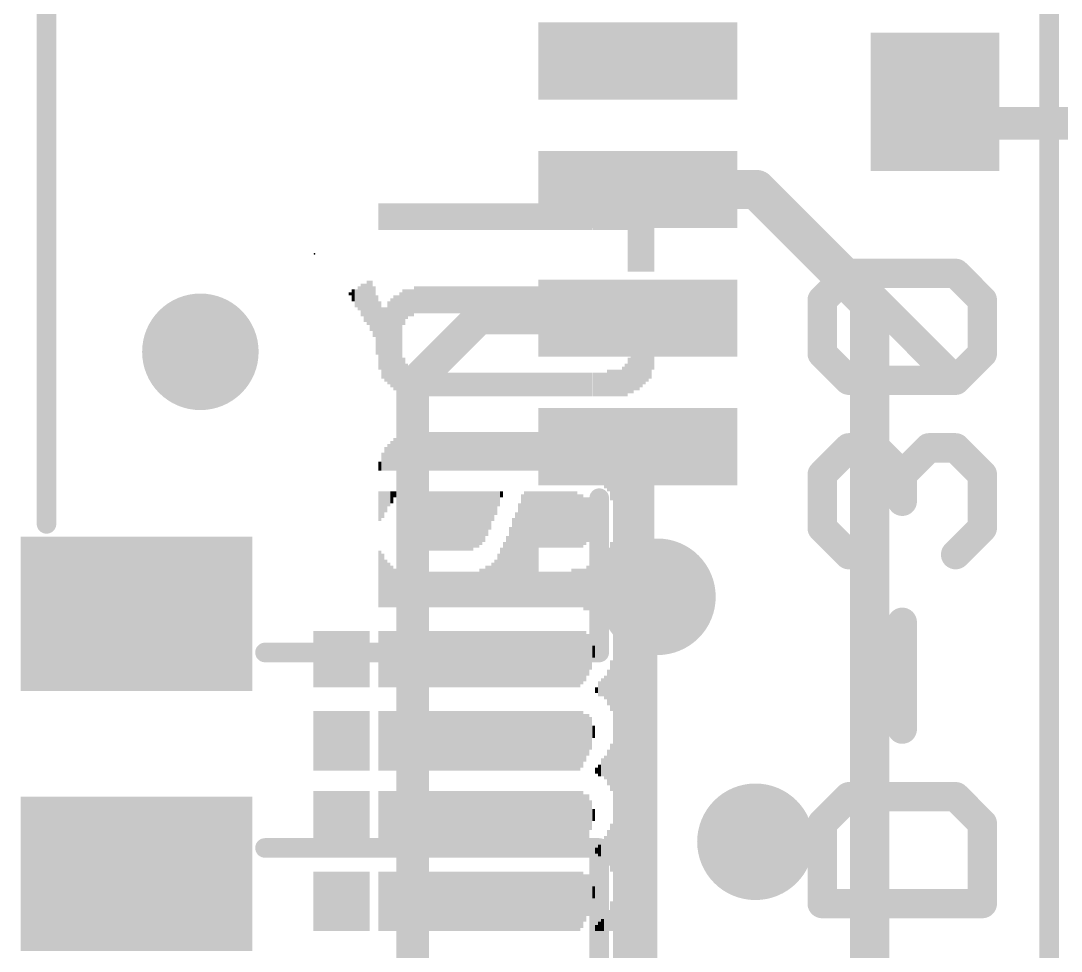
# Model space of a CAD drawing. Extents: x -8.1 to 51, y -8.2 to 25.5.
# Drawn here: x 0.38 to 8.47, y 11.09 to 18.32 of the extents above; entities that cross this region are included whole.
import ezdxf

# ---------------------------------------------------------------- set-up
doc = ezdxf.new("R2010")
doc.units = 0
for name, color, linetype in [('1', 12, 'CONTINUOUS'), ('16', 5, 'CONTINUOUS'), ('18', 110, 'CONTINUOUS'), ('21', 40, 'CONTINUOUS'), ('22', 6, 'CONTINUOUS'), ('23', 40, 'CONTINUOUS')]:
    doc.layers.add(name, color=color, linetype=linetype)

# ---------------------------------------------------------------- blocks, each defined once
blk = doc.blocks.new('RECT')
blk.add_solid([(-0.5, -0.5), (0.5, -0.5), (-0.5, 0.5), (0.5, 0.5)])
blk = doc.blocks.new('ROUNDV')
at = {"const_width": 0.5}
blk.add_lwpolyline([(0, -0.25, 1), (0, 0.25, 1), (0, -0.25)], format="xyb", dxfattribs=at)

msp = doc.modelspace()

# ---------------------------------------------------------------- linework, layer by layer
at = {"layer": '1'}
for points, const_width in [([(7.659, 17.526), (7.493, 17.692)], 0.254), ([(9.017, 17.526), (7.659, 17.526)], 0.254), ([(5.181, 17.01), (6.104, 17.01)], 0.3048), ([(6.104, 17.01), (6.985, 16.129)], 0.3048), ([(6.985, 16.129), (6.985, 9.39)], 0.3048), ([(3.945, 16.01), (3.429, 15.494)], 0.254), ([(5.181, 16.01), (3.945, 16.01)], 0.254), ([(3.429, 15.494), (3.429, 9.144)], 0.254), ([(5.181, 15.01), (5.181, 13.996)], 0.254), ([(5.181, 13.996), (5.334, 13.843)], 0.254)]:
    msp.add_lwpolyline(points, dxfattribs=dict(at, const_width=const_width))
for points, const_width in [([(7.5379, 17.7369, 1), (7.4481, 17.6471)], 0.127), ([(7.659, 17.5895, 1), (7.659, 17.4625)], 0.127), ([(7.6141, 17.4811, 1), (7.7039, 17.5709)], 0.127), ([(5.181, 17.0862, 1), (5.181, 16.9338)], 0.1524), ([(6.1579, 17.0639, 1), (6.0501, 16.9561)], 0.1524), ([(6.104, 16.9338, 1), (6.104, 17.0862)], 0.1524), ([(7.0612, 16.129, 1), (6.9088, 16.129)], 0.1524), ([(6.9311, 16.0751, 1), (7.0389, 16.1829)], 0.1524), ([(3.945, 16.0735, 1), (3.945, 15.9465)], 0.127), ([(3.9899, 15.9651, 1), (3.9001, 16.0549)], 0.127), ([(5.181, 15.9465, 1), (5.181, 16.0735)], 0.127), ([(3.4925, 15.494, 1), (3.3655, 15.494)], 0.127), ([(3.3841, 15.5389, 1), (3.4739, 15.4491)], 0.127), ([(5.2445, 15.01, 1), (5.1175, 15.01)], 0.127), ([(5.2259, 14.0409, 1), (5.1361, 13.9511)], 0.127), ([(5.1175, 13.996, 1), (5.2445, 13.996)], 0.127), ([(5.2891, 13.7981, 1), (5.3789, 13.8879)], 0.127)]:
    msp.add_lwpolyline(points, format="xyb", dxfattribs=dict(at, const_width=const_width))
at = {"layer": '16', "const_width": 0.254}
for points in [[(5.334, 13.843), (5.207, 13.716)], [(5.207, 13.716), (5.207, 6.223)]]:
    msp.add_lwpolyline(points, dxfattribs=at)
at = {"layer": '16', "const_width": 0.127}
for points in [[(5.3789, 13.7981, 1), (5.2891, 13.8879)], [(5.2705, 13.716, 1), (5.1435, 13.716)], [(5.1621, 13.7609, 1), (5.2519, 13.6711)]]:
    msp.add_lwpolyline(points, format="xyb", dxfattribs=at)
at = {"layer": '21'}
for points, const_width in [([(8.382, 1.143), (8.382, 24.143)], 0.1524), ([(0.581, 18.61), (0.581, 14.41)], 0.1524), ([(6.6156, 16.1501), (6.8232, 16.3577)], 0.2286), ([(6.8232, 16.3577), (7.6537, 16.3577)], 0.2286), ([(7.6537, 15.5273), (6.8232, 16.3577)], 0.2286), ([(7.6537, 16.3577), (7.8613, 16.1501)], 0.2286), ([(6.6156, 15.7349), (6.6156, 16.1501)], 0.2286), ([(7.8613, 16.1501), (7.8613, 15.7349)], 0.2286), ([(6.8232, 15.5273), (6.6156, 15.7349)], 0.2286), ([(7.8613, 15.7349), (7.6537, 15.5273)], 0.2286), ([(7.6537, 15.5273), (6.8232, 15.5273)], 0.2286), ([(6.6156, 14.7936), (6.8232, 15.0012)], 0.2286), ([(6.8232, 15.0012), (7.0309, 15.0012)], 0.2286), ([(7.0309, 15.0012), (7.2385, 14.7936)], 0.2286), ([(7.2385, 14.7936), (7.4461, 15.0012)], 0.2286), ([(7.4461, 15.0012), (7.6537, 15.0012)], 0.2286), ([(7.6537, 15.0012), (7.8613, 14.7936)], 0.2286), ([(6.6156, 14.3784), (6.6156, 14.7936)], 0.2286), ([(7.2385, 14.7936), (7.2385, 14.586)], 0.2286), ([(7.8613, 14.7936), (7.8613, 14.3784)], 0.2286), ([(4.881, 14.61), (4.881, 13.41)], 0.1524), ([(6.8232, 14.1708), (6.6156, 14.3784)], 0.2286), ([(7.8613, 14.3784), (7.6537, 14.1708)], 0.2286), ([(7.2385, 12.8143), (7.2385, 13.6447)], 0.2286), ([(4.881, 13.41), (2.281, 13.41)], 0.1524), ([(6.8232, 12.2882), (6.6156, 12.0806)], 0.2286), ([(7.6537, 12.2882), (6.8232, 12.2882)], 0.2286), ([(7.8613, 12.0806), (7.6537, 12.2882)], 0.2286), ([(6.6156, 12.0806), (6.6156, 11.4578)], 0.2286), ([(7.8613, 11.4578), (7.8613, 12.0806)], 0.2286), ([(2.281, 11.89), (4.881, 11.89)], 0.1524), ([(4.881, 11.89), (4.881, 10.79)], 0.1524), ([(6.6156, 11.4578), (7.8613, 11.4578)], 0.2286)]:
    msp.add_lwpolyline(points, dxfattribs=dict(at, const_width=const_width))
for points, const_width in [([(6.8637, 16.3982, 1), (6.7828, 16.3173)], 0.1143), ([(6.8232, 16.4149, 1), (6.8232, 16.3006)], 0.1143), ([(6.8637, 16.3173, 1), (6.7828, 16.3982)], 0.1143), ([(7.6941, 16.3982, 1), (7.6133, 16.3173)], 0.1143), ([(7.6537, 16.3006, 1), (7.6537, 16.4149)], 0.1143), ([(6.5752, 16.1905, 1), (6.656, 16.1097)], 0.1143), ([(6.6728, 16.1501, 1), (6.5585, 16.1501)], 0.1143), ([(7.9184, 16.1501, 1), (7.8041, 16.1501)], 0.1143), ([(7.8209, 16.1097, 1), (7.9017, 16.1905)], 0.1143), ([(6.656, 15.7753, 1), (6.5752, 15.6945)], 0.1143), ([(6.5585, 15.7349, 1), (6.6728, 15.7349)], 0.1143), ([(7.8041, 15.7349, 1), (7.9184, 15.7349)], 0.1143), ([(7.9017, 15.6945, 1), (7.8209, 15.7753)], 0.1143), ([(6.8232, 15.5845, 1), (6.8232, 15.4702)], 0.1143), ([(6.7828, 15.4869, 1), (6.8637, 15.5677)], 0.1143), ([(7.6133, 15.5677, 1), (7.6941, 15.4869)], 0.1143), ([(7.6133, 15.4869, 1), (7.6941, 15.5677)], 0.1143), ([(7.6537, 15.4702, 1), (7.6537, 15.5845)], 0.1143), ([(6.8232, 15.0584, 1), (6.8232, 14.9441)], 0.1143), ([(6.8637, 14.9608, 1), (6.7828, 15.0417)], 0.1143), ([(7.0713, 15.0417, 1), (6.9904, 14.9608)], 0.1143), ([(7.0309, 14.9441, 1), (7.0309, 15.0584)], 0.1143), ([(7.4461, 15.0584, 1), (7.4461, 14.9441)], 0.1143), ([(7.4865, 14.9608, 1), (7.4057, 15.0417)], 0.1143), ([(7.6941, 15.0417, 1), (7.6133, 14.9608)], 0.1143), ([(7.6537, 14.9441, 1), (7.6537, 15.0584)], 0.1143), ([(6.6728, 14.7936, 1), (6.5585, 14.7936)], 0.1143), ([(7.2956, 14.7936, 1), (7.1813, 14.7936)], 0.1143), ([(7.9184, 14.7936, 1), (7.8041, 14.7936)], 0.1143), ([(6.5752, 14.834, 1), (6.656, 14.7532)], 0.1143), ([(7.1981, 14.834, 1), (7.2789, 14.7532)], 0.1143), ([(7.1981, 14.7532, 1), (7.2789, 14.834)], 0.1143), ([(7.8209, 14.7532, 1), (7.9017, 14.834)], 0.1143), ([(4.9191, 14.61, 1), (4.8429, 14.61)], 0.0762), ([(7.1813, 14.586, 1), (7.2956, 14.586)], 0.1143), ([(6.656, 14.4188, 1), (6.5752, 14.338)], 0.1143), ([(7.9017, 14.338, 1), (7.8209, 14.4188)], 0.1143), ([(0.5429, 14.41, 1), (0.6191, 14.41)], 0.0762), ([(6.5585, 14.3784, 1), (6.6728, 14.3784)], 0.1143), ([(7.8041, 14.3784, 1), (7.9184, 14.3784)], 0.1143), ([(6.7828, 14.1304, 1), (6.8637, 14.2112)], 0.1143), ([(7.6133, 14.2112, 1), (7.6941, 14.1304)], 0.1143), ([(7.2956, 13.6447, 1), (7.1813, 13.6447)], 0.1143), ([(2.281, 13.4481, 1), (2.281, 13.3719)], 0.0762), ([(4.8429, 13.41, 1), (4.9191, 13.41)], 0.0762), ([(4.881, 13.3719, 1), (4.881, 13.4481)], 0.0762), ([(7.1813, 12.8143, 1), (7.2956, 12.8143)], 0.1143), ([(6.8232, 12.3454, 1), (6.8232, 12.2311)], 0.1143), ([(6.8637, 12.2478, 1), (6.7828, 12.3286)], 0.1143), ([(7.6941, 12.3286, 1), (7.6133, 12.2478)], 0.1143), ([(7.6537, 12.2311, 1), (7.6537, 12.3454)], 0.1143), ([(6.5752, 12.121, 1), (6.656, 12.0402)], 0.1143), ([(6.6728, 12.0806, 1), (6.5585, 12.0806)], 0.1143), ([(7.9184, 12.0806, 1), (7.8041, 12.0806)], 0.1143), ([(7.8209, 12.0402, 1), (7.9017, 12.121)], 0.1143), ([(2.281, 11.9281, 1), (2.281, 11.8519)], 0.0762), ([(4.9191, 11.89, 1), (4.8429, 11.89)], 0.0762), ([(4.881, 11.8519, 1), (4.881, 11.9281)], 0.0762), ([(6.6156, 11.5149, 1), (6.6156, 11.4006)], 0.1143), ([(6.5585, 11.4578, 1), (6.6728, 11.4578)], 0.1143), ([(7.8041, 11.4578, 1), (7.9184, 11.4578)], 0.1143), ([(7.8613, 11.4006, 1), (7.8613, 11.5149)], 0.1143)]:
    msp.add_lwpolyline(points, format="xyb", dxfattribs=dict(at, const_width=const_width))
at = {"layer": '23'}
msp.add_point((2.667, 16.51), dxfattribs=at)

# ---------------------------------------------------------------- block references
at = {"layer": '1'}
for p, xscale, yscale in [((5.181, 18.01), 1.55, 0.6), ((5.181, 17.01), 1.55, 0.6), ((5.181, 16.01), 1.55, 0.6), ((5.181, 15.01), 1.55, 0.6), ((1.281, 13.71), 1.8, 1.2), ((1.281, 11.69), 1.8, 1.2)]:
    msp.add_blockref('RECT', p, dxfattribs=dict(at, xscale=xscale, yscale=yscale))
at = {"layer": '1', "xscale": 1.075, "rotation": 90}
msp.add_blockref('RECT', (7.493, 17.692), dxfattribs=at)
at = {"layer": '18', "xscale": 0.9064, "yscale": 0.9064}
for p in [(1.778, 15.748), (1.778, 15.748), (5.334, 13.843), (5.334, 13.843), (6.096, 11.938), (6.096, 11.938)]:
    msp.add_blockref('ROUNDV', p, dxfattribs=at)
at = {"layer": '22', "rotation": 90}
for p, xscale, yscale in [((5.1147, 16.8097), 0.8788, 0.0231), ((5.1378, 16.8097), 0.8788, 0.0231), ((5.1609, 16.8097), 0.8788, 0.0231), ((5.184, 16.8097), 0.8788, 0.0231), ((5.207, 16.8097), 0.8788, 0.0229), ((5.23, 16.8097), 0.8788, 0.0231), ((5.2531, 16.8097), 0.8788, 0.0231), ((5.2762, 16.8097), 0.8788, 0.0231), ((5.2993, 16.8097), 0.8788, 0.0231), ((3.175, 16.7996), 0.2083, 0.0229), ((3.198, 16.7996), 0.2083, 0.0231), ((3.2211, 16.7996), 0.2083, 0.0231), ((3.2442, 16.7996), 0.2083, 0.0231), ((3.2673, 16.7996), 0.2083, 0.0231), ((3.2904, 16.7996), 0.2083, 0.0231), ((3.3136, 16.7996), 0.2083, 0.0231), ((3.3367, 16.7996), 0.2083, 0.0231), ((3.3598, 16.7996), 0.2083, 0.0231), ((3.3829, 16.7996), 0.2083, 0.0231), ((3.406, 16.7996), 0.2083, 0.0231), ((3.429, 16.7996), 0.2083, 0.0229), ((3.452, 16.7996), 0.2083, 0.0231), ((3.4751, 16.7996), 0.2083, 0.0231), ((3.4982, 16.7996), 0.2083, 0.0231), ((3.5213, 16.7996), 0.2083, 0.0231), ((3.5444, 16.7996), 0.2083, 0.0231), ((3.5676, 16.7996), 0.2083, 0.0231), ((3.5907, 16.7996), 0.2083, 0.0231), ((3.6138, 16.7996), 0.2083, 0.0231), ((3.6369, 16.7996), 0.2083, 0.0231), ((3.66, 16.7996), 0.2083, 0.0231), ((3.683, 16.7996), 0.2083, 0.0229), ((3.706, 16.7996), 0.2083, 0.0231), ((3.7291, 16.7996), 0.2083, 0.0231), ((3.7522, 16.7996), 0.2083, 0.0231), ((3.7753, 16.7996), 0.2083, 0.0231), ((3.7984, 16.7996), 0.2083, 0.0231), ((3.8216, 16.7996), 0.2083, 0.0231), ((3.8447, 16.7996), 0.2083, 0.0231), ((3.8678, 16.7996), 0.2083, 0.0231), ((3.8909, 16.7996), 0.2083, 0.0231), ((3.914, 16.7996), 0.2083, 0.0231), ((3.937, 16.7996), 0.2083, 0.0229), ((3.96, 16.7996), 0.2083, 0.0231), ((3.9831, 16.7996), 0.2083, 0.0231), ((4.0062, 16.7996), 0.2083, 0.0231), ((4.0293, 16.7996), 0.2083, 0.0231), ((4.0524, 16.7996), 0.2083, 0.0231), ((4.0756, 16.7996), 0.2083, 0.0231), ((4.0987, 16.7996), 0.2083, 0.0231), ((4.1218, 16.7996), 0.2083, 0.0231), ((4.1449, 16.7996), 0.2083, 0.0231), ((4.168, 16.7996), 0.2083, 0.0231), ((4.191, 16.7996), 0.2083, 0.0229), ((4.214, 16.7996), 0.2083, 0.0231), ((4.2371, 16.7996), 0.2083, 0.0231), ((4.2602, 16.7996), 0.2083, 0.0231), ((4.2833, 16.7996), 0.2083, 0.0231), ((4.3064, 16.7996), 0.2083, 0.0231), ((4.3296, 16.7996), 0.2083, 0.0231), ((4.3527, 16.7996), 0.2083, 0.0231), ((4.3758, 16.7996), 0.2083, 0.0231), ((4.3989, 16.7996), 0.2083, 0.0231), ((4.422, 16.7996), 0.2083, 0.0231), ((4.445, 16.7996), 0.2083, 0.0229), ((4.468, 16.7996), 0.2083, 0.0231), ((4.4911, 16.7996), 0.2083, 0.0231), ((4.5142, 16.7996), 0.2083, 0.0231), ((4.5373, 16.7996), 0.2083, 0.0231), ((4.5604, 16.7996), 0.2083, 0.0231), ((4.5836, 16.7996), 0.2083, 0.0231), ((4.6067, 16.7996), 0.2083, 0.0231), ((4.6298, 16.7996), 0.2083, 0.0231), ((4.6529, 16.7996), 0.2083, 0.0231), ((4.676, 16.7996), 0.2083, 0.0231), ((4.699, 16.7996), 0.2083, 0.0229), ((4.722, 16.7996), 0.2083, 0.0231), ((4.7451, 16.7996), 0.2083, 0.0231), ((4.7682, 16.7996), 0.2083, 0.0231), ((4.7913, 16.7996), 0.2083, 0.0231), ((4.8144, 16.7996), 0.2083, 0.0231), ((4.8376, 16.7996), 0.2083, 0.0231), ((4.8607, 16.7996), 0.2083, 0.0231), ((4.8838, 16.7996), 0.2083, 0.0231), ((4.9069, 16.7996), 0.2083, 0.0231), ((4.93, 16.7996), 0.2083, 0.0231), ((4.953, 16.7996), 0.2083, 0.0229), ((4.976, 16.7996), 0.2083, 0.0231), ((4.9991, 16.7996), 0.2083, 0.0231), ((5.0222, 16.7996), 0.2083, 0.0231), ((5.0453, 16.7996), 0.2083, 0.0231), ((5.0684, 16.7996), 0.2083, 0.0231), ((5.0916, 16.7996), 0.2083, 0.0231), ((3.0364, 16.1519), 0.254, 0.0231), ((3.0596, 16.129), 0.2997, 0.0231), ((3.0827, 16.129), 0.3454, 0.0231), ((3.1058, 16.1061), 0.3912, 0.0231), ((2.944, 16.1989), 0.0229, 0.0231), ((2.9671, 16.1874), 0.0914, 0.0231), ((2.9902, 16.1633), 0.1397, 0.0231), ((3.0133, 16.1633), 0.1854, 0.0231), ((3.1289, 16.0592), 0.3937, 0.0231), ((3.3367, 15.8178), 0.7849, 0.0231), ((3.3598, 16.0947), 0.2769, 0.0231), ((3.3829, 16.1176), 0.2311, 0.0231), ((3.406, 16.129), 0.2083, 0.0231), ((3.429, 16.129), 0.2083, 0.0229), ((3.452, 16.1519), 0.2083, 0.0231), ((3.4751, 16.1519), 0.2083, 0.0231), ((3.4982, 16.1519), 0.2083, 0.0231), ((3.5213, 16.1519), 0.2083, 0.0231), ((3.5444, 16.1519), 0.2083, 0.0231), ((3.5676, 16.1519), 0.2083, 0.0231), ((3.5907, 16.1519), 0.2083, 0.0231), ((3.6138, 16.1519), 0.2083, 0.0231), ((3.6369, 16.1519), 0.2083, 0.0231), ((3.66, 16.1519), 0.2083, 0.0231), ((3.683, 16.1519), 0.2083, 0.0229), ((3.706, 16.1519), 0.2083, 0.0231), ((3.7291, 16.1519), 0.2083, 0.0231), ((3.7522, 16.1519), 0.2083, 0.0231), ((3.7753, 16.1519), 0.2083, 0.0231), ((3.7984, 16.1519), 0.2083, 0.0231), ((3.8216, 16.1519), 0.2083, 0.0231), ((3.8447, 16.1519), 0.2083, 0.0231), ((3.8678, 16.1519), 0.2083, 0.0231), ((3.8909, 16.1519), 0.2083, 0.0231), ((3.914, 16.1519), 0.2083, 0.0231), ((3.937, 16.1519), 0.2083, 0.0229), ((3.96, 16.1519), 0.2083, 0.0231), ((3.9831, 16.1519), 0.2083, 0.0231), ((4.0062, 16.1519), 0.2083, 0.0231), ((4.0293, 16.1519), 0.2083, 0.0231), ((4.0524, 16.1519), 0.2083, 0.0231), ((4.0756, 16.1519), 0.2083, 0.0231), ((4.0987, 16.1519), 0.2083, 0.0231), ((4.1218, 16.1519), 0.2083, 0.0231), ((4.1449, 16.1519), 0.2083, 0.0231), ((4.168, 16.1519), 0.2083, 0.0231), ((4.191, 16.1519), 0.2083, 0.0229), ((4.214, 16.1519), 0.2083, 0.0231), ((4.2371, 16.1519), 0.2083, 0.0231), ((4.2602, 16.1519), 0.2083, 0.0231), ((4.2833, 16.1519), 0.2083, 0.0231), ((4.3064, 16.1519), 0.2083, 0.0231), ((4.3296, 16.1519), 0.2083, 0.0231), ((4.3527, 16.1519), 0.2083, 0.0231), ((4.3758, 16.1519), 0.2083, 0.0231), ((4.3989, 16.1519), 0.2083, 0.0231), ((4.422, 16.1519), 0.2083, 0.0231), ((4.445, 16.1519), 0.2083, 0.0229), ((4.468, 16.1519), 0.2083, 0.0231), ((4.4911, 16.1519), 0.2083, 0.0231), ((4.5142, 16.1519), 0.2083, 0.0231), ((4.5373, 16.1519), 0.2083, 0.0231), ((4.5604, 16.1519), 0.2083, 0.0231), ((4.5836, 16.1519), 0.2083, 0.0231), ((4.6067, 16.1519), 0.2083, 0.0231), ((4.6298, 16.1519), 0.2083, 0.0231), ((4.6529, 16.1519), 0.2083, 0.0231), ((4.676, 16.1519), 0.2083, 0.0231), ((4.699, 16.1519), 0.2083, 0.0229), ((4.722, 16.1519), 0.2083, 0.0231), ((4.7451, 16.1519), 0.2083, 0.0231), ((4.7682, 16.1519), 0.2083, 0.0231), ((4.7913, 16.1519), 0.2083, 0.0231), ((4.8144, 16.1519), 0.2083, 0.0231), ((4.8376, 16.1519), 0.2083, 0.0231), ((4.8607, 16.1519), 0.2083, 0.0231), ((4.8838, 16.1519), 0.2083, 0.0231), ((4.9069, 16.1519), 0.2083, 0.0231), ((4.93, 16.1519), 0.2083, 0.0231), ((4.953, 16.1519), 0.2083, 0.0229), ((4.976, 16.1519), 0.2083, 0.0231), ((4.9991, 16.1519), 0.2083, 0.0231), ((5.0222, 16.1519), 0.2083, 0.0231), ((5.0453, 16.1404), 0.2311, 0.0231), ((5.0684, 16.1404), 0.2311, 0.0231), ((5.0916, 16.1176), 0.2311, 0.0231), ((5.1147, 16.0947), 0.2769, 0.0231), ((5.1378, 15.8293), 0.8077, 0.0231), ((5.1609, 15.8293), 0.762, 0.0231), ((5.184, 15.8293), 0.762, 0.0231), ((3.152, 15.9563), 0.4623, 0.0231), ((3.175, 15.875), 0.5334, 0.0229), ((3.2442, 15.8178), 0.6477, 0.0231), ((3.2673, 15.8178), 0.6934, 0.0231), ((3.2904, 15.8178), 0.7391, 0.0231), ((3.3136, 15.8064), 0.762, 0.0231), ((5.207, 15.8293), 0.7163, 0.0229), ((5.23, 15.8293), 0.6706, 0.0231), ((5.2531, 15.8293), 0.6248, 0.0231), ((3.198, 15.8166), 0.5537, 0.0231), ((3.2211, 15.8052), 0.5766, 0.0231), ((5.2762, 15.8166), 0.5537, 0.0231), ((5.2993, 15.828), 0.4394, 0.0231), ((3.3598, 15.5639), 0.2769, 0.0231), ((5.1147, 15.5639), 0.2769, 0.0231), ((3.3829, 15.5296), 0.254, 0.0231), ((3.406, 15.5181), 0.2311, 0.0231), ((5.0684, 15.5181), 0.2311, 0.0231), ((5.0916, 15.5296), 0.254, 0.0231), ((3.429, 15.5054), 0.2057, 0.0229), ((3.452, 15.5054), 0.2057, 0.0231), ((3.4751, 15.5054), 0.2057, 0.0231), ((3.4982, 15.5054), 0.2057, 0.0231), ((3.5213, 15.494), 0.1829, 0.0231), ((3.5444, 15.494), 0.1829, 0.0231), ((3.5676, 15.494), 0.1829, 0.0231), ((3.5907, 15.494), 0.1829, 0.0231), ((3.6138, 15.494), 0.1829, 0.0231), ((3.6369, 15.494), 0.1829, 0.0231), ((3.66, 15.494), 0.1829, 0.0231), ((3.683, 15.494), 0.1829, 0.0229), ((3.706, 15.494), 0.1829, 0.0231), ((3.7291, 15.494), 0.1829, 0.0231), ((3.7522, 15.494), 0.1829, 0.0231), ((3.7753, 15.494), 0.1829, 0.0231), ((3.7984, 15.494), 0.1829, 0.0231), ((3.8216, 15.494), 0.1829, 0.0231), ((3.8447, 15.494), 0.1829, 0.0231), ((3.8678, 15.494), 0.1829, 0.0231), ((3.8909, 15.494), 0.1829, 0.0231), ((3.914, 15.494), 0.1829, 0.0231), ((3.937, 15.494), 0.1829, 0.0229), ((3.96, 15.494), 0.1829, 0.0231), ((3.9831, 15.494), 0.1829, 0.0231), ((4.0062, 15.494), 0.1829, 0.0231), ((4.0293, 15.494), 0.1829, 0.0231), ((4.0524, 15.494), 0.1829, 0.0231), ((4.0756, 15.494), 0.1829, 0.0231), ((4.0987, 15.494), 0.1829, 0.0231), ((4.1218, 15.494), 0.1829, 0.0231), ((4.1449, 15.494), 0.1829, 0.0231), ((4.168, 15.494), 0.1829, 0.0231), ((4.191, 15.494), 0.1829, 0.0229), ((4.214, 15.494), 0.1829, 0.0231), ((4.2371, 15.494), 0.1829, 0.0231), ((4.2602, 15.494), 0.1829, 0.0231), ((4.2833, 15.494), 0.1829, 0.0231), ((4.3064, 15.494), 0.1829, 0.0231), ((4.3296, 15.494), 0.1829, 0.0231), ((4.3527, 15.494), 0.1829, 0.0231), ((4.3758, 15.494), 0.1829, 0.0231), ((4.3989, 15.494), 0.1829, 0.0231), ((4.422, 15.494), 0.1829, 0.0231), ((4.445, 15.494), 0.1829, 0.0229), ((4.468, 15.494), 0.1829, 0.0231), ((4.4911, 15.494), 0.1829, 0.0231), ((4.5142, 15.494), 0.1829, 0.0231), ((4.5373, 15.494), 0.1829, 0.0231), ((4.5604, 15.494), 0.1829, 0.0231), ((4.5836, 15.494), 0.1829, 0.0231), ((4.6067, 15.494), 0.1829, 0.0231), ((4.6298, 15.494), 0.1829, 0.0231), ((4.6529, 15.494), 0.1829, 0.0231), ((4.676, 15.494), 0.1829, 0.0231), ((4.699, 15.494), 0.1829, 0.0229), ((4.722, 15.494), 0.1829, 0.0231), ((4.7451, 15.494), 0.1829, 0.0231), ((4.7682, 15.494), 0.1829, 0.0231), ((4.7913, 15.494), 0.1829, 0.0231), ((4.8144, 15.494), 0.1829, 0.0231), ((4.8376, 15.494), 0.1829, 0.0231), ((4.8607, 15.494), 0.1829, 0.0231), ((4.8838, 15.494), 0.1829, 0.0231), ((4.9069, 15.494), 0.1829, 0.0231), ((4.93, 15.494), 0.1829, 0.0231), ((4.953, 15.5054), 0.2057, 0.0229), ((4.976, 15.5054), 0.2057, 0.0231), ((4.9991, 15.5054), 0.2057, 0.0231), ((5.0222, 15.5054), 0.2057, 0.0231), ((5.0453, 15.5054), 0.2057, 0.0231), ((3.2904, 14.9504), 0.254, 0.0231), ((3.3136, 14.9504), 0.254, 0.0231), ((3.3367, 14.9619), 0.2769, 0.0231), ((3.3598, 14.9619), 0.2769, 0.0231), ((3.3829, 14.9746), 0.3023, 0.0231), ((3.406, 14.9746), 0.3023, 0.0231), ((3.429, 14.9746), 0.3023, 0.0229), ((3.452, 14.9746), 0.3023, 0.0231), ((3.4751, 14.9746), 0.3023, 0.0231), ((3.4982, 14.9746), 0.3023, 0.0231), ((3.5213, 14.9746), 0.3023, 0.0231), ((3.5444, 14.9746), 0.3023, 0.0231), ((3.5676, 14.9746), 0.3023, 0.0231), ((3.5907, 14.9746), 0.3023, 0.0231), ((3.6138, 14.9746), 0.3023, 0.0231), ((3.6369, 14.9746), 0.3023, 0.0231), ((3.66, 14.9746), 0.3023, 0.0231), ((3.683, 14.9746), 0.3023, 0.0229), ((3.706, 14.9746), 0.3023, 0.0231), ((3.7291, 14.9746), 0.3023, 0.0231), ((3.7522, 14.9746), 0.3023, 0.0231), ((3.7753, 14.9746), 0.3023, 0.0231), ((3.7984, 14.9746), 0.3023, 0.0231), ((3.8216, 14.9746), 0.3023, 0.0231), ((3.8447, 14.9746), 0.3023, 0.0231), ((3.8678, 14.9746), 0.3023, 0.0231), ((3.8909, 14.9746), 0.3023, 0.0231), ((3.914, 14.9746), 0.3023, 0.0231), ((3.937, 14.9746), 0.3023, 0.0229), ((3.96, 14.9746), 0.3023, 0.0231), ((3.9831, 14.9746), 0.3023, 0.0231), ((4.0062, 14.9746), 0.3023, 0.0231), ((4.0293, 14.9746), 0.3023, 0.0231), ((4.0524, 14.9746), 0.3023, 0.0231), ((4.0756, 14.9746), 0.3023, 0.0231), ((4.0987, 14.9746), 0.3023, 0.0231), ((4.1218, 14.9746), 0.3023, 0.0231), ((4.1449, 14.9746), 0.3023, 0.0231), ((4.168, 14.9746), 0.3023, 0.0231), ((4.191, 14.9746), 0.3023, 0.0229), ((4.214, 14.9746), 0.3023, 0.0231), ((4.2371, 14.9746), 0.3023, 0.0231), ((4.2602, 14.9746), 0.3023, 0.0231), ((4.2833, 14.9746), 0.3023, 0.0231), ((4.3064, 14.9746), 0.3023, 0.0231), ((4.3296, 14.9746), 0.3023, 0.0231), ((4.3527, 14.9746), 0.3023, 0.0231), ((4.3758, 14.9746), 0.3023, 0.0231), ((4.3989, 14.9746), 0.3023, 0.0231), ((4.422, 14.9746), 0.3023, 0.0231), ((4.445, 14.9746), 0.3023, 0.0229), ((4.468, 14.9746), 0.3023, 0.0231), ((4.4911, 14.9746), 0.3023, 0.0231), ((4.5142, 14.9746), 0.3023, 0.0231), ((4.5373, 14.9746), 0.3023, 0.0231), ((4.5604, 14.9746), 0.3023, 0.0231), ((4.5836, 14.9746), 0.3023, 0.0231), ((4.6067, 14.9746), 0.3023, 0.0231), ((4.6298, 14.9746), 0.3023, 0.0231), ((4.6529, 14.9746), 0.3023, 0.0231), ((4.676, 14.9746), 0.3023, 0.0231), ((4.699, 14.9746), 0.3023, 0.0229), ((4.722, 14.9746), 0.3023, 0.0231), ((4.7451, 14.9631), 0.3251, 0.0231), ((4.7682, 14.9631), 0.3251, 0.0231), ((4.7913, 14.9631), 0.3251, 0.0231), ((4.8144, 14.9517), 0.348, 0.0231), ((4.8376, 14.9517), 0.348, 0.0231), ((4.8607, 14.9403), 0.3708, 0.0231), ((4.8838, 14.9403), 0.3708, 0.0231), ((4.9069, 14.9289), 0.3937, 0.0231), ((4.93, 14.906), 0.4394, 0.0231), ((4.953, 14.8946), 0.4623, 0.0229), ((4.976, 14.859), 0.5334, 0.0231), ((4.9991, 12.366), 5.5194, 0.0231), ((5.0222, 12.366), 5.5194, 0.0231), ((5.0453, 12.366), 5.5194, 0.0231), ((5.0684, 12.366), 5.5194, 0.0231), ((5.0916, 12.366), 5.5194, 0.0231), ((5.1147, 12.3533), 5.494, 0.0231), ((5.1378, 12.3533), 5.494, 0.0231), ((5.1609, 12.3419), 5.4712, 0.0231), ((5.184, 12.3419), 5.4712, 0.0231), ((3.2211, 14.9162), 0.1854, 0.0231), ((3.2442, 14.9276), 0.2083, 0.0231), ((3.2673, 14.939), 0.2311, 0.0231), ((5.207, 12.3304), 5.4483, 0.0229), ((5.23, 12.319), 5.4254, 0.0231), ((5.2531, 12.3076), 5.4026, 0.0231), ((3.175, 14.859), 0.0711, 0.0229), ((3.198, 14.8933), 0.1397, 0.0231), ((5.2762, 12.2847), 5.3569, 0.0231), ((5.2993, 12.2504), 5.2883, 0.0231), ((3.175, 14.5479), 0.2311, 0.0229), ((3.198, 14.5593), 0.2083, 0.0231), ((3.2211, 14.5821), 0.1626, 0.0231), ((3.2442, 14.605), 0.1168, 0.0231), ((3.2673, 14.6164), 0.094, 0.0231), ((3.2904, 14.6406), 0.0457, 0.0231), ((3.452, 14.4323), 0.4623, 0.0231), ((3.4751, 14.4323), 0.4623, 0.0231), ((3.4982, 14.4323), 0.4623, 0.0231), ((3.5213, 14.4323), 0.4623, 0.0231), ((3.5444, 14.4323), 0.4623, 0.0231), ((3.5676, 14.4323), 0.4623, 0.0231), ((3.5907, 14.4323), 0.4623, 0.0231), ((3.6138, 14.4323), 0.4623, 0.0231), ((3.6369, 14.4323), 0.4623, 0.0231), ((3.66, 14.4323), 0.4623, 0.0231), ((3.683, 14.4323), 0.4623, 0.0229), ((3.706, 14.4323), 0.4623, 0.0231), ((3.7291, 14.4323), 0.4623, 0.0231), ((3.7522, 14.4323), 0.4623, 0.0231), ((3.7753, 14.4323), 0.4623, 0.0231), ((3.7984, 14.4323), 0.4623, 0.0231), ((3.8216, 14.4323), 0.4623, 0.0231), ((3.8447, 14.4323), 0.4623, 0.0231), ((3.8678, 14.4323), 0.4623, 0.0231), ((3.8909, 14.4323), 0.4623, 0.0231), ((3.914, 14.4437), 0.4394, 0.0231), ((3.937, 14.4437), 0.4394, 0.0229), ((3.96, 14.4551), 0.4166, 0.0231), ((3.9831, 14.4666), 0.3937, 0.0231), ((4.0062, 14.4894), 0.348, 0.0231), ((4.0293, 14.5136), 0.2997, 0.0231), ((4.0524, 14.5479), 0.2311, 0.0231), ((4.0756, 14.5707), 0.1854, 0.0231), ((4.0987, 14.605), 0.1168, 0.0231), ((4.1218, 14.6406), 0.0457, 0.0231), ((4.3064, 14.2126), 0.9017, 0.0231), ((4.3296, 14.2126), 0.9017, 0.0231), ((4.3527, 14.2126), 0.9017, 0.0231), ((4.3758, 14.2126), 0.9017, 0.0231), ((4.3989, 14.2126), 0.9017, 0.0231), ((4.422, 14.4437), 0.4394, 0.0231), ((4.445, 14.4437), 0.4394, 0.0229), ((4.468, 14.4437), 0.4394, 0.0231), ((4.4911, 14.4437), 0.4394, 0.0231), ((4.5142, 14.4437), 0.4394, 0.0231), ((4.5373, 14.4437), 0.4394, 0.0231), ((4.5604, 14.4437), 0.4394, 0.0231), ((4.5836, 14.4437), 0.4394, 0.0231), ((4.6067, 14.4437), 0.4394, 0.0231), ((4.6298, 14.4437), 0.4394, 0.0231), ((4.6529, 14.4437), 0.4394, 0.0231), ((4.676, 14.4437), 0.4394, 0.0231), ((4.699, 14.4437), 0.4394, 0.0229), ((3.3829, 14.3967), 0.3454, 0.0231), ((3.406, 14.4209), 0.3937, 0.0231), ((3.429, 14.4209), 0.4394, 0.0229), ((4.2602, 14.1656), 0.8077, 0.0231), ((4.2833, 14.2011), 0.8788, 0.0231), ((4.722, 14.4323), 0.4166, 0.0231), ((4.7451, 14.4323), 0.4166, 0.0231), ((4.7682, 14.4323), 0.3708, 0.0231), ((4.7913, 14.4437), 0.348, 0.0231), ((4.8144, 14.431), 0.2769, 0.0231), ((3.3598, 14.3853), 0.2769, 0.0231), ((4.2371, 14.1313), 0.7391, 0.0231), ((4.8376, 14.4437), 0.1143, 0.0231), ((3.3367, 14.3739), 0.1168, 0.0231), ((4.214, 14.1084), 0.6934, 0.0231), ((4.191, 14.0741), 0.6248, 0.0229), ((4.1449, 14.0157), 0.508, 0.0231), ((4.168, 14.0386), 0.5537, 0.0231), ((4.976, 13.9357), 0.668, 0.0231), ((3.175, 13.9814), 0.4394, 0.0229), ((3.198, 13.97), 0.4166, 0.0231), ((4.0987, 13.97), 0.4166, 0.0231), ((4.1218, 13.9929), 0.4623, 0.0231), ((4.93, 13.9243), 0.508, 0.0231), ((4.953, 13.9357), 0.5766, 0.0229), ((3.2211, 13.9471), 0.3708, 0.0231), ((3.2442, 13.9357), 0.348, 0.0231), ((3.2673, 13.923), 0.3226, 0.0231), ((4.0062, 13.923), 0.3226, 0.0231), ((4.0293, 13.923), 0.3226, 0.0231), ((4.0524, 13.9357), 0.348, 0.0231), ((4.0756, 13.9471), 0.3708, 0.0231), ((4.7913, 13.9116), 0.3454, 0.0231), ((4.8144, 13.9116), 0.3454, 0.0231), ((4.8376, 13.9243), 0.3708, 0.0231), ((4.8607, 13.9129), 0.3937, 0.0231), ((4.8838, 13.9243), 0.4166, 0.0231), ((4.9069, 13.9243), 0.4623, 0.0231), ((3.2904, 13.9116), 0.2997, 0.0231), ((3.3136, 13.9116), 0.2997, 0.0231), ((3.3367, 13.9002), 0.2769, 0.0231), ((3.3598, 13.9002), 0.2769, 0.0231), ((3.3829, 13.9002), 0.2769, 0.0231), ((3.406, 13.9002), 0.2769, 0.0231), ((3.429, 13.9002), 0.2769, 0.0229), ((3.452, 13.9002), 0.2769, 0.0231), ((3.4751, 13.9002), 0.2769, 0.0231), ((3.4982, 13.9002), 0.2769, 0.0231), ((3.5213, 13.9002), 0.2769, 0.0231), ((3.5444, 13.9002), 0.2769, 0.0231), ((3.5676, 13.9002), 0.2769, 0.0231), ((3.5907, 13.9002), 0.2769, 0.0231), ((3.6138, 13.9002), 0.2769, 0.0231), ((3.6369, 13.9002), 0.2769, 0.0231), ((3.66, 13.9002), 0.2769, 0.0231), ((3.683, 13.9002), 0.2769, 0.0229), ((3.706, 13.9002), 0.2769, 0.0231), ((3.7291, 13.9002), 0.2769, 0.0231), ((3.7522, 13.9002), 0.2769, 0.0231), ((3.7753, 13.9002), 0.2769, 0.0231), ((3.7984, 13.9002), 0.2769, 0.0231), ((3.8216, 13.9002), 0.2769, 0.0231), ((3.8447, 13.9002), 0.2769, 0.0231), ((3.8678, 13.9002), 0.2769, 0.0231), ((3.8909, 13.9002), 0.2769, 0.0231), ((3.914, 13.9002), 0.2769, 0.0231), ((3.937, 13.9002), 0.2769, 0.0229), ((3.96, 13.9116), 0.2997, 0.0231), ((3.9831, 13.9116), 0.2997, 0.0231), ((4.422, 13.9002), 0.2769, 0.0231), ((4.445, 13.9002), 0.2769, 0.0229), ((4.468, 13.9002), 0.2769, 0.0231), ((4.4911, 13.9002), 0.2769, 0.0231), ((4.5142, 13.9002), 0.2769, 0.0231), ((4.5373, 13.9002), 0.2769, 0.0231), ((4.5604, 13.9002), 0.2769, 0.0231), ((4.5836, 13.9002), 0.2769, 0.0231), ((4.6067, 13.9002), 0.2769, 0.0231), ((4.6298, 13.9002), 0.2769, 0.0231), ((4.6529, 13.9002), 0.2769, 0.0231), ((4.676, 13.9116), 0.2997, 0.0231), ((4.699, 13.9116), 0.2997, 0.0229), ((4.722, 13.9116), 0.2997, 0.0231), ((4.7451, 13.9116), 0.2997, 0.0231), ((4.7682, 13.9002), 0.3226, 0.0231), ((2.667, 13.3579), 0.4369, 0.0229), ((2.69, 13.3579), 0.4369, 0.0231), ((2.7131, 13.3579), 0.4369, 0.0231), ((2.7362, 13.3579), 0.4369, 0.0231), ((2.7593, 13.3579), 0.4369, 0.0231), ((2.7824, 13.3579), 0.4369, 0.0231), ((2.8056, 13.3579), 0.4369, 0.0231), ((2.8287, 13.3579), 0.4369, 0.0231), ((2.8518, 13.3579), 0.4369, 0.0231), ((2.8749, 13.3579), 0.4369, 0.0231), ((2.898, 13.3579), 0.4369, 0.0231), ((2.921, 13.3579), 0.4369, 0.0229), ((2.944, 13.3579), 0.4369, 0.0231), ((2.9671, 13.3579), 0.4369, 0.0231), ((2.9902, 13.3579), 0.4369, 0.0231), ((3.0133, 13.3579), 0.4369, 0.0231), ((3.0364, 13.3579), 0.4369, 0.0231), ((3.0596, 13.3579), 0.4369, 0.0231), ((3.0827, 13.3579), 0.4369, 0.0231), ((3.175, 13.3579), 0.4369, 0.0229), ((3.198, 13.3579), 0.4369, 0.0231), ((3.2211, 13.3579), 0.4369, 0.0231), ((3.2442, 13.3579), 0.4369, 0.0231), ((3.2673, 13.3579), 0.4369, 0.0231), ((3.2904, 13.3579), 0.4369, 0.0231), ((3.3136, 13.3579), 0.4369, 0.0231), ((3.3367, 13.3579), 0.4369, 0.0231), ((3.3598, 13.3579), 0.4369, 0.0231), ((3.3829, 13.3579), 0.4369, 0.0231), ((3.406, 13.3579), 0.4369, 0.0231), ((3.429, 13.3579), 0.4369, 0.0229), ((3.452, 13.3579), 0.4369, 0.0231), ((3.4751, 13.3579), 0.4369, 0.0231), ((3.4982, 13.3579), 0.4369, 0.0231), ((3.5213, 13.3579), 0.4369, 0.0231), ((3.5444, 13.3579), 0.4369, 0.0231), ((3.5676, 13.3579), 0.4369, 0.0231), ((3.5907, 13.3579), 0.4369, 0.0231), ((3.6138, 13.3579), 0.4369, 0.0231), ((3.6369, 13.3579), 0.4369, 0.0231), ((3.66, 13.3579), 0.4369, 0.0231), ((3.683, 13.3579), 0.4369, 0.0229), ((3.706, 13.3579), 0.4369, 0.0231), ((3.7291, 13.3579), 0.4369, 0.0231), ((3.7522, 13.3579), 0.4369, 0.0231), ((3.7753, 13.3579), 0.4369, 0.0231), ((3.7984, 13.3579), 0.4369, 0.0231), ((3.8216, 13.3579), 0.4369, 0.0231), ((3.8447, 13.3579), 0.4369, 0.0231), ((3.8678, 13.3579), 0.4369, 0.0231), ((3.8909, 13.3579), 0.4369, 0.0231), ((3.914, 13.3579), 0.4369, 0.0231), ((3.937, 13.3579), 0.4369, 0.0229), ((3.96, 13.3579), 0.4369, 0.0231), ((3.9831, 13.3579), 0.4369, 0.0231), ((4.0062, 13.3579), 0.4369, 0.0231), ((4.0293, 13.3579), 0.4369, 0.0231), ((4.0524, 13.3579), 0.4369, 0.0231), ((4.0756, 13.3579), 0.4369, 0.0231), ((4.0987, 13.3579), 0.4369, 0.0231), ((4.1218, 13.3579), 0.4369, 0.0231), ((4.1449, 13.3579), 0.4369, 0.0231), ((4.168, 13.3579), 0.4369, 0.0231), ((4.191, 13.3579), 0.4369, 0.0229), ((4.214, 13.3579), 0.4369, 0.0231), ((4.2371, 13.3579), 0.4369, 0.0231), ((4.2602, 13.3579), 0.4369, 0.0231), ((4.2833, 13.3579), 0.4369, 0.0231), ((4.3064, 13.3579), 0.4369, 0.0231), ((4.3296, 13.3579), 0.4369, 0.0231), ((4.3527, 13.3579), 0.4369, 0.0231), ((4.3758, 13.3579), 0.4369, 0.0231), ((4.3989, 13.3579), 0.4369, 0.0231), ((4.422, 13.3579), 0.4369, 0.0231), ((4.445, 13.3579), 0.4369, 0.0229), ((4.468, 13.3579), 0.4369, 0.0231), ((4.4911, 13.3579), 0.4369, 0.0231), ((4.5142, 13.3579), 0.4369, 0.0231), ((4.5373, 13.3579), 0.4369, 0.0231), ((4.5604, 13.3579), 0.4369, 0.0231), ((4.5836, 13.3579), 0.4369, 0.0231), ((4.6067, 13.3579), 0.4369, 0.0231), ((4.6298, 13.3579), 0.4369, 0.0231), ((4.6529, 13.3579), 0.4369, 0.0231), ((4.676, 13.3579), 0.4369, 0.0231), ((4.699, 13.3579), 0.4369, 0.0229), ((4.722, 13.3579), 0.4369, 0.0231), ((4.7451, 13.3693), 0.414, 0.0231), ((4.7682, 13.3807), 0.3912, 0.0231), ((4.7913, 13.3922), 0.3226, 0.0231), ((4.8144, 13.4036), 0.254, 0.0231), ((4.8376, 13.4163), 0.0914, 0.0231), ((4.953, 13.1382), 0.2769, 0.0229), ((4.976, 13.1509), 0.3937, 0.0231), ((4.9069, 13.1382), 0.1397, 0.0231), ((4.93, 13.1382), 0.1854, 0.0231), ((4.8607, 13.1166), 0.0457, 0.0231), ((4.8838, 13.1267), 0.1168, 0.0231), ((2.667, 12.7229), 0.4623, 0.0229), ((2.69, 12.7229), 0.4623, 0.0231), ((2.7131, 12.7229), 0.4623, 0.0231), ((2.7362, 12.7229), 0.4623, 0.0231), ((2.7593, 12.7229), 0.4623, 0.0231), ((2.7824, 12.7229), 0.4623, 0.0231), ((2.8056, 12.7229), 0.4623, 0.0231), ((2.8287, 12.7229), 0.4623, 0.0231), ((2.8518, 12.7229), 0.4623, 0.0231), ((2.8749, 12.7229), 0.4623, 0.0231), ((2.898, 12.7229), 0.4623, 0.0231), ((2.921, 12.7229), 0.4623, 0.0229), ((2.944, 12.7229), 0.4623, 0.0231), ((2.9671, 12.7229), 0.4623, 0.0231), ((2.9902, 12.7229), 0.4623, 0.0231), ((3.0133, 12.7229), 0.4623, 0.0231), ((3.0364, 12.7229), 0.4623, 0.0231), ((3.0596, 12.7229), 0.4623, 0.0231), ((3.0827, 12.7229), 0.4623, 0.0231), ((3.175, 12.7229), 0.4623, 0.0229), ((3.198, 12.7229), 0.4623, 0.0231), ((3.2211, 12.7229), 0.4623, 0.0231), ((3.2442, 12.7229), 0.4623, 0.0231), ((3.2673, 12.7229), 0.4623, 0.0231), ((3.2904, 12.7229), 0.4623, 0.0231), ((3.3136, 12.7229), 0.4623, 0.0231), ((3.3367, 12.7229), 0.4623, 0.0231), ((3.3598, 12.7229), 0.4623, 0.0231), ((3.3829, 12.7229), 0.4623, 0.0231), ((3.406, 12.7229), 0.4623, 0.0231), ((3.429, 12.7229), 0.4623, 0.0229), ((3.452, 12.7229), 0.4623, 0.0231), ((3.4751, 12.7229), 0.4623, 0.0231), ((3.4982, 12.7229), 0.4623, 0.0231), ((3.5213, 12.7229), 0.4623, 0.0231), ((3.5444, 12.7229), 0.4623, 0.0231), ((3.5676, 12.7229), 0.4623, 0.0231), ((3.5907, 12.7229), 0.4623, 0.0231), ((3.6138, 12.7229), 0.4623, 0.0231), ((3.6369, 12.7229), 0.4623, 0.0231), ((3.66, 12.7229), 0.4623, 0.0231), ((3.683, 12.7229), 0.4623, 0.0229), ((3.706, 12.7229), 0.4623, 0.0231), ((3.7291, 12.7229), 0.4623, 0.0231), ((3.7522, 12.7229), 0.4623, 0.0231), ((3.7753, 12.7229), 0.4623, 0.0231), ((3.7984, 12.7229), 0.4623, 0.0231), ((3.8216, 12.7229), 0.4623, 0.0231), ((3.8447, 12.7229), 0.4623, 0.0231), ((3.8678, 12.7229), 0.4623, 0.0231), ((3.8909, 12.7229), 0.4623, 0.0231), ((3.914, 12.7229), 0.4623, 0.0231), ((3.937, 12.7229), 0.4623, 0.0229), ((3.96, 12.7229), 0.4623, 0.0231), ((3.9831, 12.7229), 0.4623, 0.0231), ((4.0062, 12.7229), 0.4623, 0.0231), ((4.0293, 12.7229), 0.4623, 0.0231), ((4.0524, 12.7229), 0.4623, 0.0231), ((4.0756, 12.7229), 0.4623, 0.0231), ((4.0987, 12.7229), 0.4623, 0.0231), ((4.1218, 12.7229), 0.4623, 0.0231), ((4.1449, 12.7229), 0.4623, 0.0231), ((4.168, 12.7229), 0.4623, 0.0231), ((4.191, 12.7229), 0.4623, 0.0229), ((4.214, 12.7229), 0.4623, 0.0231), ((4.2371, 12.7229), 0.4623, 0.0231), ((4.2602, 12.7229), 0.4623, 0.0231), ((4.2833, 12.7229), 0.4623, 0.0231), ((4.3064, 12.7229), 0.4623, 0.0231), ((4.3296, 12.7229), 0.4623, 0.0231), ((4.3527, 12.7229), 0.4623, 0.0231), ((4.3758, 12.7229), 0.4623, 0.0231), ((4.3989, 12.7229), 0.4623, 0.0231), ((4.422, 12.7229), 0.4623, 0.0231), ((4.445, 12.7229), 0.4623, 0.0229), ((4.468, 12.7229), 0.4623, 0.0231), ((4.4911, 12.7229), 0.4623, 0.0231), ((4.5142, 12.7229), 0.4623, 0.0231), ((4.5373, 12.7229), 0.4623, 0.0231), ((4.5604, 12.7229), 0.4623, 0.0231), ((4.5836, 12.7229), 0.4623, 0.0231), ((4.6067, 12.7229), 0.4623, 0.0231), ((4.6298, 12.7229), 0.4623, 0.0231), ((4.6529, 12.7229), 0.4623, 0.0231), ((4.676, 12.7229), 0.4623, 0.0231), ((4.699, 12.7229), 0.4623, 0.0229), ((4.722, 12.7229), 0.4623, 0.0231), ((4.7451, 12.7343), 0.4394, 0.0231), ((4.7682, 12.7457), 0.3708, 0.0231), ((4.7913, 12.7698), 0.3226, 0.0231), ((4.8144, 12.7813), 0.254, 0.0231), ((4.8376, 12.7927), 0.094, 0.0231), ((4.953, 12.5159), 0.2769, 0.0229), ((4.976, 12.5159), 0.3683, 0.0231), ((4.9069, 12.5159), 0.1397, 0.0231), ((4.93, 12.5159), 0.1854, 0.0231), ((4.8607, 12.4917), 0.0457, 0.0231), ((4.8838, 12.4917), 0.0914, 0.0231), ((2.667, 12.1006), 0.4623, 0.0229), ((2.69, 12.1006), 0.4623, 0.0231), ((2.7131, 12.1006), 0.4623, 0.0231), ((2.7362, 12.1006), 0.4623, 0.0231), ((2.7593, 12.1006), 0.4623, 0.0231), ((2.7824, 12.1006), 0.4623, 0.0231), ((2.8056, 12.1006), 0.4623, 0.0231), ((2.8287, 12.1006), 0.4623, 0.0231), ((2.8518, 12.1006), 0.4623, 0.0231), ((2.8749, 12.1006), 0.4623, 0.0231), ((2.898, 12.1006), 0.4623, 0.0231), ((2.921, 12.1006), 0.4623, 0.0229), ((2.944, 12.1006), 0.4623, 0.0231), ((2.9671, 12.1006), 0.4623, 0.0231), ((2.9902, 12.1006), 0.4623, 0.0231), ((3.0133, 12.1006), 0.4623, 0.0231), ((3.0364, 12.1006), 0.4623, 0.0231), ((3.0596, 12.1006), 0.4623, 0.0231), ((3.0827, 12.1006), 0.4623, 0.0231), ((3.175, 12.1006), 0.4623, 0.0229), ((3.198, 12.1006), 0.4623, 0.0231), ((3.2211, 12.1006), 0.4623, 0.0231), ((3.2442, 12.1006), 0.4623, 0.0231), ((3.2673, 12.1006), 0.4623, 0.0231), ((3.2904, 12.1006), 0.4623, 0.0231), ((3.3136, 12.1006), 0.4623, 0.0231), ((3.3367, 12.1006), 0.4623, 0.0231), ((3.3598, 12.1006), 0.4623, 0.0231), ((3.3829, 12.1006), 0.4623, 0.0231), ((3.406, 12.1006), 0.4623, 0.0231), ((3.429, 12.1006), 0.4623, 0.0229), ((3.452, 12.1006), 0.4623, 0.0231), ((3.4751, 12.1006), 0.4623, 0.0231), ((3.4982, 12.1006), 0.4623, 0.0231), ((3.5213, 12.1006), 0.4623, 0.0231), ((3.5444, 12.1006), 0.4623, 0.0231), ((3.5676, 12.1006), 0.4623, 0.0231), ((3.5907, 12.1006), 0.4623, 0.0231), ((3.6138, 12.1006), 0.4623, 0.0231), ((3.6369, 12.1006), 0.4623, 0.0231), ((3.66, 12.1006), 0.4623, 0.0231), ((3.683, 12.1006), 0.4623, 0.0229), ((3.706, 12.1006), 0.4623, 0.0231), ((3.7291, 12.1006), 0.4623, 0.0231), ((3.7522, 12.1006), 0.4623, 0.0231), ((3.7753, 12.1006), 0.4623, 0.0231), ((3.7984, 12.1006), 0.4623, 0.0231), ((3.8216, 12.1006), 0.4623, 0.0231), ((3.8447, 12.1006), 0.4623, 0.0231), ((3.8678, 12.1006), 0.4623, 0.0231), ((3.8909, 12.1006), 0.4623, 0.0231), ((3.914, 12.1006), 0.4623, 0.0231), ((3.937, 12.1006), 0.4623, 0.0229), ((3.96, 12.1006), 0.4623, 0.0231), ((3.9831, 12.1006), 0.4623, 0.0231), ((4.0062, 12.1006), 0.4623, 0.0231), ((4.0293, 12.1006), 0.4623, 0.0231), ((4.0524, 12.1006), 0.4623, 0.0231), ((4.0756, 12.1006), 0.4623, 0.0231), ((4.0987, 12.1006), 0.4623, 0.0231), ((4.1218, 12.1006), 0.4623, 0.0231), ((4.1449, 12.1006), 0.4623, 0.0231), ((4.168, 12.1006), 0.4623, 0.0231), ((4.191, 12.1006), 0.4623, 0.0229), ((4.214, 12.1006), 0.4623, 0.0231), ((4.2371, 12.1006), 0.4623, 0.0231), ((4.2602, 12.1006), 0.4623, 0.0231), ((4.2833, 12.1006), 0.4623, 0.0231), ((4.3064, 12.1006), 0.4623, 0.0231), ((4.3296, 12.1006), 0.4623, 0.0231), ((4.3527, 12.1006), 0.4623, 0.0231), ((4.3758, 12.1006), 0.4623, 0.0231), ((4.3989, 12.1006), 0.4623, 0.0231), ((4.422, 12.1006), 0.4623, 0.0231), ((4.445, 12.1006), 0.4623, 0.0229), ((4.468, 12.1006), 0.4623, 0.0231), ((4.4911, 12.1006), 0.4623, 0.0231), ((4.5142, 12.1006), 0.4623, 0.0231), ((4.5373, 12.1006), 0.4623, 0.0231), ((4.5604, 12.1006), 0.4623, 0.0231), ((4.5836, 12.1006), 0.4623, 0.0231), ((4.6067, 12.1006), 0.4623, 0.0231), ((4.6298, 12.1006), 0.4623, 0.0231), ((4.6529, 12.1006), 0.4623, 0.0231), ((4.676, 12.1006), 0.4623, 0.0231), ((4.699, 12.1006), 0.4623, 0.0229), ((4.722, 12.1006), 0.4623, 0.0231), ((4.7451, 12.112), 0.4394, 0.0231), ((4.7682, 12.1222), 0.3683, 0.0231), ((4.7913, 12.1336), 0.3454, 0.0231), ((4.8144, 12.145), 0.2311, 0.0231), ((4.8376, 12.1463), 0.0914, 0.0231), ((4.976, 11.8923), 0.3708, 0.0231), ((4.93, 11.8796), 0.2083, 0.0231), ((4.953, 11.891), 0.2769, 0.0229), ((4.8838, 11.8694), 0.0914, 0.0231), ((4.9069, 11.8796), 0.1626, 0.0231), ((4.8607, 11.8694), 0.0457, 0.0231), ((2.667, 11.4757), 0.4623, 0.0229), ((2.69, 11.4757), 0.4623, 0.0231), ((2.7131, 11.4757), 0.4623, 0.0231), ((2.7362, 11.4757), 0.4623, 0.0231), ((2.7593, 11.4757), 0.4623, 0.0231), ((2.7824, 11.4757), 0.4623, 0.0231), ((2.8056, 11.4757), 0.4623, 0.0231), ((2.8287, 11.4757), 0.4623, 0.0231), ((2.8518, 11.4757), 0.4623, 0.0231), ((2.8749, 11.4757), 0.4623, 0.0231), ((2.898, 11.4757), 0.4623, 0.0231), ((2.921, 11.4757), 0.4623, 0.0229), ((2.944, 11.4757), 0.4623, 0.0231), ((2.9671, 11.4757), 0.4623, 0.0231), ((2.9902, 11.4757), 0.4623, 0.0231), ((3.0133, 11.4757), 0.4623, 0.0231), ((3.0364, 11.4757), 0.4623, 0.0231), ((3.0596, 11.4757), 0.4623, 0.0231), ((3.0827, 11.4757), 0.4623, 0.0231), ((3.175, 11.4757), 0.4623, 0.0229), ((3.198, 11.4757), 0.4623, 0.0231), ((3.2211, 11.4757), 0.4623, 0.0231), ((3.2442, 11.4757), 0.4623, 0.0231), ((3.2673, 11.4757), 0.4623, 0.0231), ((3.2904, 11.4757), 0.4623, 0.0231), ((3.3136, 11.4757), 0.4623, 0.0231), ((3.3367, 11.4757), 0.4623, 0.0231), ((3.3598, 11.4757), 0.4623, 0.0231), ((3.3829, 11.4757), 0.4623, 0.0231), ((3.406, 11.4757), 0.4623, 0.0231), ((3.429, 11.4757), 0.4623, 0.0229), ((3.452, 11.4757), 0.4623, 0.0231), ((3.4751, 11.4757), 0.4623, 0.0231), ((3.4982, 11.4757), 0.4623, 0.0231), ((3.5213, 11.4757), 0.4623, 0.0231), ((3.5444, 11.4757), 0.4623, 0.0231), ((3.5676, 11.4757), 0.4623, 0.0231), ((3.5907, 11.4757), 0.4623, 0.0231), ((3.6138, 11.4757), 0.4623, 0.0231), ((3.6369, 11.4757), 0.4623, 0.0231), ((3.66, 11.4757), 0.4623, 0.0231), ((3.683, 11.4757), 0.4623, 0.0229), ((3.706, 11.4757), 0.4623, 0.0231), ((3.7291, 11.4757), 0.4623, 0.0231), ((3.7522, 11.4757), 0.4623, 0.0231), ((3.7753, 11.4757), 0.4623, 0.0231), ((3.7984, 11.4757), 0.4623, 0.0231), ((3.8216, 11.4757), 0.4623, 0.0231), ((3.8447, 11.4757), 0.4623, 0.0231), ((3.8678, 11.4757), 0.4623, 0.0231), ((3.8909, 11.4757), 0.4623, 0.0231), ((3.914, 11.4757), 0.4623, 0.0231), ((3.937, 11.4757), 0.4623, 0.0229), ((3.96, 11.4757), 0.4623, 0.0231), ((3.9831, 11.4757), 0.4623, 0.0231), ((4.0062, 11.4757), 0.4623, 0.0231), ((4.0293, 11.4757), 0.4623, 0.0231), ((4.0524, 11.4757), 0.4623, 0.0231), ((4.0756, 11.4757), 0.4623, 0.0231), ((4.0987, 11.4757), 0.4623, 0.0231), ((4.1218, 11.4757), 0.4623, 0.0231), ((4.1449, 11.4757), 0.4623, 0.0231), ((4.168, 11.4757), 0.4623, 0.0231), ((4.191, 11.4757), 0.4623, 0.0229), ((4.214, 11.4757), 0.4623, 0.0231), ((4.2371, 11.4757), 0.4623, 0.0231), ((4.2602, 11.4757), 0.4623, 0.0231), ((4.2833, 11.4757), 0.4623, 0.0231), ((4.3064, 11.4757), 0.4623, 0.0231), ((4.3296, 11.4757), 0.4623, 0.0231), ((4.3527, 11.4757), 0.4623, 0.0231), ((4.3758, 11.4757), 0.4623, 0.0231), ((4.3989, 11.4757), 0.4623, 0.0231), ((4.422, 11.4757), 0.4623, 0.0231), ((4.445, 11.4757), 0.4623, 0.0229), ((4.468, 11.4757), 0.4623, 0.0231), ((4.4911, 11.4757), 0.4623, 0.0231), ((4.5142, 11.4757), 0.4623, 0.0231), ((4.5373, 11.4757), 0.4623, 0.0231), ((4.5604, 11.4757), 0.4623, 0.0231), ((4.5836, 11.4757), 0.4623, 0.0231), ((4.6067, 11.4757), 0.4623, 0.0231), ((4.6298, 11.4757), 0.4623, 0.0231), ((4.6529, 11.4757), 0.4623, 0.0231), ((4.676, 11.4757), 0.4623, 0.0231), ((4.699, 11.4757), 0.4623, 0.0229), ((4.722, 11.4757), 0.4623, 0.0231), ((4.7451, 11.4871), 0.4394, 0.0231), ((4.7682, 11.4999), 0.3683, 0.0231), ((4.7913, 11.5227), 0.3226, 0.0231), ((4.8144, 11.5227), 0.2311, 0.0231), ((4.8376, 11.5456), 0.094, 0.0231), ((4.976, 11.3602), 0.2311, 0.0231), ((4.9069, 11.2916), 0.094, 0.0231), ((4.93, 11.3144), 0.1397, 0.0231), ((4.953, 11.3259), 0.1626, 0.0229), ((4.8607, 11.2674), 0.0457, 0.0231), ((4.8838, 11.2801), 0.0711, 0.0231)]:
    msp.add_blockref('RECT', p, dxfattribs=dict(at, xscale=xscale, yscale=yscale))

doc.saveas('drawing.dxf')
